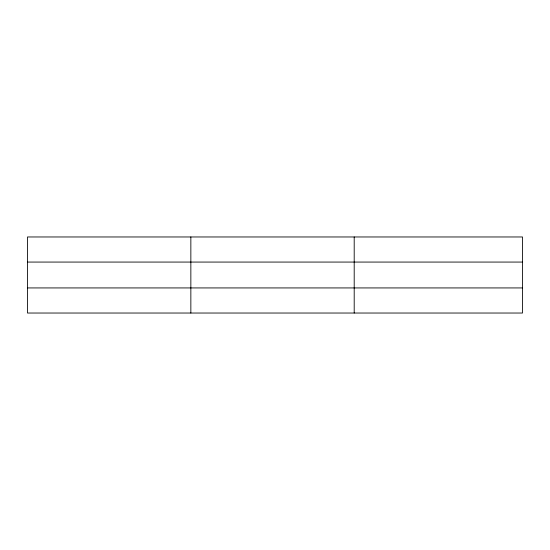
<?xml version="1.0" encoding="UTF-8"?>
<svg xmlns="http://www.w3.org/2000/svg" width="550" height="550" viewBox="0 0 550 550"><rect width="100%" height="100%" fill="white"/><g stroke="black" fill="none" stroke-linecap="round" stroke-linejoin="round"><path stroke-width="0.82" d="M190.85 236.968L190.85 313.032M354.2 236.968L354.2 313.032M522.5 287.932L522.5 313.032L27.5 313.032L27.5 236.968L522.5 236.968L522.5 287.932L27.5 287.932M27.5 262.068L522.5 262.068"/></g></svg>
